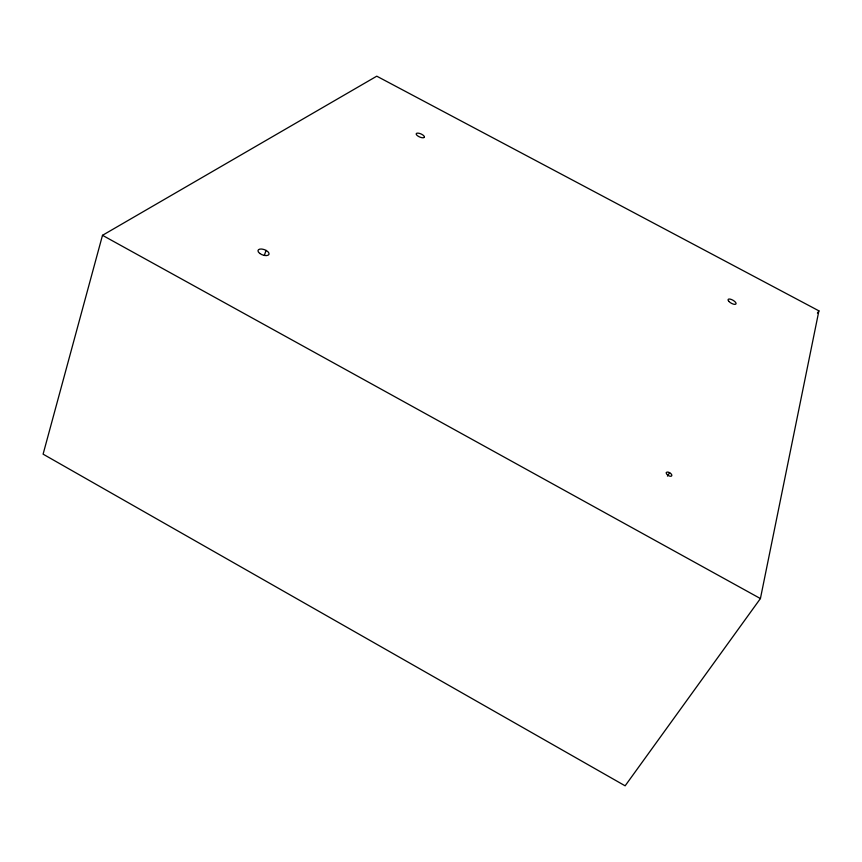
<?xml version="1.0" encoding="UTF-8"?>
<svg xmlns="http://www.w3.org/2000/svg" width="862" height="862" viewBox="0 0 862 862"><rect width="100%" height="100%" fill="white"/><g stroke="black" fill="none" stroke-linecap="round" stroke-linejoin="round"><path stroke-width="1.29" d="M760.413 598.562L818.9 310.848L376.769 76.179L102.492 235.315L43.1 454.155L625.133 785.821L760.413 598.562L102.492 235.315M264.289 255.464L266.078 250.389M667.468 476.115L669.591 472.699M817.435 313.1L818.9 310.848M666.358 472.656L666.294 473.087A3.103 1.541 31.6 0 0 668.944 475.856A3.103 1.541 31.6 0 0 671.8 475.544A3.103 1.541 31.6 0 0 669.645 472.721L668.923 472.376A3.103 1.541 31.6 0 0 666.358 472.656M424.352 137.198L424.05 137.532A4.407 1.659 23.4 0 1 419.654 136.983L418.63 136.476A4.407 1.659 23.4 0 1 416.421 133.47A4.407 1.659 23.4 0 1 421.281 134.073A4.407 1.659 23.4 0 1 424.352 137.198M728.821 301.355A4.515 1.724 29.4 0 0 735.749 304.167A4.515 1.724 29.4 0 0 731.59 299.556A4.515 1.724 29.4 0 0 728.821 301.355M259.796 253.46A5.829 2.801 20.1 0 0 268.955 254.398A5.829 2.801 20.1 0 0 261.832 249.043A5.829 2.801 20.1 0 0 259.796 253.46"/></g></svg>
